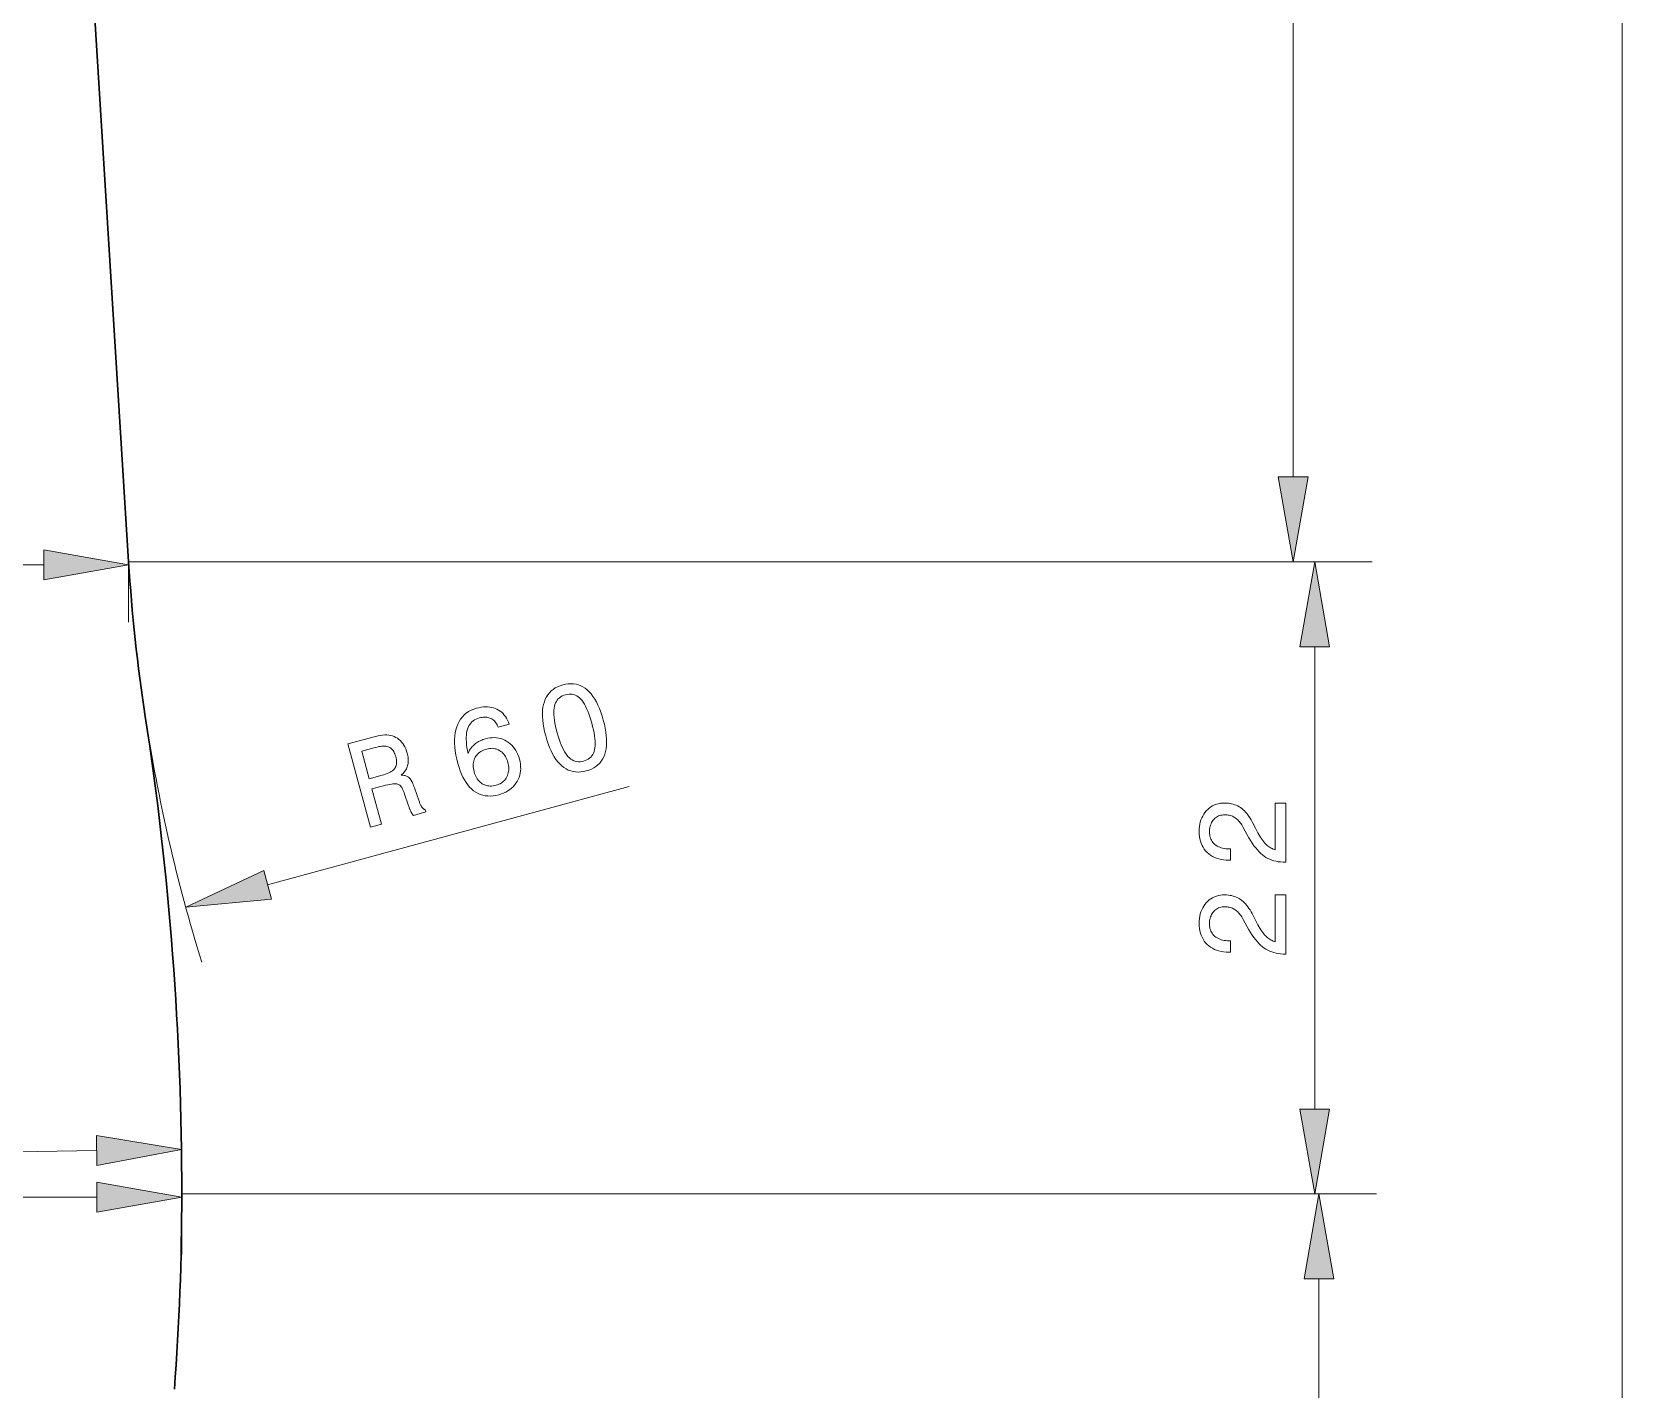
# Model space of a CAD drawing. Extents: x 0 to 297, y 0 to 529.
# Drawn here: x 166.2 to 221.5, y 275.4 to 322.7 of the extents above; entities that cross this region are included whole.
import ezdxf

# ---------------------------------------------------------------- set-up
doc = ezdxf.new("R2010")
doc.units = 0

msp = doc.modelspace()

# ---------------------------------------------------------------- linework, layer by layer
at = {"color": 7, "lineweight": 13}
for p, q in [((210.087, 307.185), (210.087, 359.276)), ((221.538, 143.185), (221.538, 359.276)), ((141.016, 304.129), (166.607, 304.129)), ((169.561, 304.23), (212.837, 304.23)), ((169.561, 304.23), (212.087, 304.23)), ((168.446, 283.739), (144.207, 283.395)), ((139.166, 282.121), (168.457, 282.121)), ((171.411, 282.23), (212.987, 282.23)), ((171.411, 282.23), (212.837, 282.23)), ((210.987, 258.185), (210.987, 279.276))]:
    msp.add_line(p, q, dxfattribs=at)
at = {"color": 7, "lineweight": 30}
msp.add_line((166.261, 357.23), (169.561, 304.23), dxfattribs=at)
at = {"color": 7, "lineweight": 13, "ltscale": 0.052546}
msp.add_line((169.561, 304.23), (169.561, 302.129), dxfattribs=at)
at = {"color": 7, "lineweight": 13, "ltscale": 0.402279}
msp.add_line((210.837, 285.185), (210.837, 301.276), dxfattribs=at)
at = {"color": 7, "lineweight": 13, "ltscale": 0.326006}
msp.add_line((174.399, 292.99), (186.982, 296.412), dxfattribs=at)
at = {"color": 7, "lineweight": 13, "ltscale": 0.052727}
msp.add_line((171.411, 282.23), (171.411, 280.121), dxfattribs=at)
at = {"color": 7, "lineweight": 13}
for points in [[(209.566, 307.185), (210.087, 304.23), (210.608, 307.185)], [(166.607, 303.608), (169.561, 304.129), (166.607, 304.65)], [(211.358, 301.276), (210.837, 304.23), (210.316, 301.276)], [(184.076, 298.175), (184.04, 298.319), (184.011, 298.457), (183.988, 298.59), (183.973, 298.717), (183.965, 298.839), (183.963, 298.955), (183.969, 299.065), (183.982, 299.17), (184.002, 299.269), (184.029, 299.362), (184.063, 299.45), (184.103, 299.531), (184.15, 299.605), (184.204, 299.674), (184.265, 299.735), (184.333, 299.791), (184.407, 299.84), (184.488, 299.883), (184.576, 299.919), (184.671, 299.949), (184.769, 299.971), (184.863, 299.985), (184.955, 299.989), (185.045, 299.985), (185.131, 299.972), (185.215, 299.949), (185.296, 299.918), (185.374, 299.878), (185.449, 299.829), (185.522, 299.772), (185.592, 299.705), (185.659, 299.63), (185.722, 299.546), (185.783, 299.454), (185.84, 299.353), (185.894, 299.243), (185.945, 299.125), (185.993, 298.999), (186.038, 298.863), (186.08, 298.719), (186.117, 298.575), (186.146, 298.436), (186.169, 298.303), (186.185, 298.175), (186.193, 298.054), (186.195, 297.938), (186.189, 297.828), (186.177, 297.724), (186.157, 297.626), (186.131, 297.534), (186.097, 297.447), (186.057, 297.367), (186.009, 297.294), (185.955, 297.226), (185.894, 297.165), (185.826, 297.11), (185.752, 297.061), (185.67, 297.018), (185.581, 296.982), (185.486, 296.952), (185.389, 296.93), (185.295, 296.917), (185.203, 296.912), (185.115, 296.916), (185.028, 296.93), (184.945, 296.952), (184.863, 296.983), (184.785, 297.023), (184.709, 297.072), (184.636, 297.129), (184.566, 297.196), (184.498, 297.271), (184.434, 297.354), (184.374, 297.446), (184.316, 297.546), (184.262, 297.655), (184.211, 297.772), (184.163, 297.898), (184.118, 298.032)], [(184.475, 298.283), (184.508, 298.167), (184.543, 298.058), (184.578, 297.957), (184.615, 297.862), (184.653, 297.775), (184.692, 297.695), (184.732, 297.622), (184.773, 297.557), (184.816, 297.498), (184.86, 297.447), (184.905, 297.403), (184.952, 297.365), (185.001, 297.333), (185.052, 297.308), (185.104, 297.29), (185.158, 297.278), (185.214, 297.272), (185.272, 297.273), (185.332, 297.28), (185.393, 297.294), (185.453, 297.313), (185.509, 297.337), (185.559, 297.366), (185.604, 297.399), (185.645, 297.436), (185.681, 297.478), (185.712, 297.525), (185.738, 297.576), (185.759, 297.632), (185.775, 297.693), (185.786, 297.758), (185.793, 297.83), (185.795, 297.907), (185.793, 297.99), (185.785, 298.079), (185.774, 298.174), (185.757, 298.274), (185.736, 298.38), (185.71, 298.493), (185.679, 298.611), (185.646, 298.728), (185.611, 298.838), (185.576, 298.941), (185.539, 299.036), (185.501, 299.124), (185.462, 299.205), (185.423, 299.278), (185.382, 299.343), (185.34, 299.402), (185.297, 299.452), (185.252, 299.496), (185.205, 299.534), (185.157, 299.565), (185.107, 299.59), (185.055, 299.608), (185.001, 299.62), (184.945, 299.625), (184.887, 299.624), (184.827, 299.617), (184.765, 299.603), (184.705, 299.584), (184.65, 299.56), (184.6, 299.531), (184.555, 299.498), (184.514, 299.46), (184.478, 299.417), (184.447, 299.37), (184.421, 299.318), (184.399, 299.262), (184.383, 299.201), (184.371, 299.134), (184.364, 299.062), (184.361, 298.985), (184.364, 298.901), (184.37, 298.812), (184.382, 298.718), (184.398, 298.618), (184.419, 298.512), (184.445, 298.4)], [(182.804, 298.58), (182.421, 298.476), (182.404, 298.519), (182.385, 298.559), (182.364, 298.596), (182.341, 298.63), (182.317, 298.662), (182.291, 298.69), (182.263, 298.716), (182.234, 298.74), (182.203, 298.76), (182.171, 298.778), (182.137, 298.793), (182.102, 298.805), (182.065, 298.815), (182.027, 298.821), (181.987, 298.824), (181.947, 298.825), (181.905, 298.822), (181.861, 298.817), (181.816, 298.808), (181.77, 298.797), (181.709, 298.778), (181.652, 298.754), (181.6, 298.726), (181.552, 298.693), (181.508, 298.656), (181.468, 298.614), (181.434, 298.569), (181.403, 298.518), (181.377, 298.464), (181.355, 298.405), (181.337, 298.341), (181.324, 298.273), (181.315, 298.2), (181.311, 298.123), (181.31, 298.041), (181.314, 297.954), (181.322, 297.863), (181.335, 297.767), (181.351, 297.667), (181.372, 297.562), (181.389, 297.599), (181.407, 297.635), (181.427, 297.67), (181.448, 297.704), (181.47, 297.736), (181.494, 297.768), (181.52, 297.798), (181.547, 297.827), (181.576, 297.854), (181.606, 297.881), (181.637, 297.906), (181.67, 297.93), (181.704, 297.952), (181.739, 297.973), (181.775, 297.992), (181.813, 298.011), (181.852, 298.027), (181.893, 298.043), (181.934, 298.057), (181.977, 298.069), (182.058, 298.088), (182.138, 298.102), (182.216, 298.109), (182.293, 298.11), (182.367, 298.104), (182.44, 298.093), (182.512, 298.076), (182.581, 298.052), (182.65, 298.023), (182.716, 297.987), (182.779, 297.946), (182.839, 297.9), (182.894, 297.849), (182.945, 297.794), (182.991, 297.734), (183.034, 297.669), (183.072, 297.599), (183.106, 297.525), (183.136, 297.446), (183.161, 297.362), (183.182, 297.277), (183.196, 297.193), (183.203, 297.111), (183.205, 297.031), (183.2, 296.953), (183.188, 296.876), (183.171, 296.801), (183.147, 296.728), (183.117, 296.657), (183.08, 296.587), (183.038, 296.521), (182.991, 296.459), (182.94, 296.401), (182.883, 296.348), (182.822, 296.3), (182.755, 296.256), (182.684, 296.216), (182.609, 296.181), (182.528, 296.151), (182.443, 296.124), (182.342, 296.101), (182.245, 296.086), (182.15, 296.079), (182.058, 296.081), (181.97, 296.09), (181.883, 296.109), (181.8, 296.135), (181.72, 296.17), (181.642, 296.213), (181.568, 296.265), (181.496, 296.324), (181.429, 296.391), (181.365, 296.466), (181.304, 296.549), (181.248, 296.639), (181.195, 296.737), (181.146, 296.843), (181.101, 296.956), (181.059, 297.077), (181.021, 297.206), (180.983, 297.359), (180.952, 297.506), (180.929, 297.648), (180.913, 297.784), (180.906, 297.915), (180.905, 298.041), (180.913, 298.16), (180.928, 298.275), (180.951, 298.384), (180.982, 298.488), (181.02, 298.585), (181.064, 298.675), (181.116, 298.758), (181.175, 298.833), (181.24, 298.901), (181.313, 298.962), (181.392, 299.016), (181.479, 299.062), (181.572, 299.101), (181.672, 299.133), (181.754, 299.153), (181.833, 299.168), (181.91, 299.178), (181.984, 299.182), (182.056, 299.181), (182.126, 299.176), (182.193, 299.165), (182.258, 299.149), (182.321, 299.127), (182.381, 299.101), (182.439, 299.07), (182.493, 299.034), (182.544, 298.993), (182.591, 298.948), (182.635, 298.898), (182.676, 298.844), (182.713, 298.785), (182.746, 298.721), (182.777, 298.653)], [(177.976, 295), (177.19, 297.89), (178.156, 298.153), (178.24, 298.174), (178.321, 298.189), (178.4, 298.199), (178.475, 298.203), (178.547, 298.203), (178.616, 298.197), (178.683, 298.185), (178.746, 298.169), (178.807, 298.147), (178.865, 298.12), (178.919, 298.087), (178.97, 298.05), (179.018, 298.007), (179.062, 297.959), (179.103, 297.907), (179.14, 297.849), (179.174, 297.786), (179.205, 297.718), (179.232, 297.645), (179.255, 297.567), (179.267, 297.52), (179.276, 297.474), (179.284, 297.428), (179.288, 297.384), (179.291, 297.341), (179.291, 297.298), (179.289, 297.257), (179.284, 297.216), (179.277, 297.177), (179.268, 297.138), (179.257, 297.1), (179.243, 297.064), (179.227, 297.028), (179.208, 296.993), (179.188, 296.96), (179.165, 296.927), (179.14, 296.896), (179.112, 296.866), (179.083, 296.836), (179.051, 296.808), (179.085, 296.806), (179.117, 296.802), (179.147, 296.797), (179.177, 296.79), (179.204, 296.782), (179.231, 296.772), (179.255, 296.76), (179.279, 296.746), (179.301, 296.731), (179.321, 296.714), (179.341, 296.695), (179.36, 296.672), (179.379, 296.646), (179.398, 296.616), (179.418, 296.582), (179.436, 296.546), (179.455, 296.505), (179.474, 296.461), (179.492, 296.414), (179.511, 296.363), (179.669, 295.901), (179.679, 295.872), (179.689, 295.845), (179.7, 295.819), (179.71, 295.795), (179.72, 295.773), (179.729, 295.752), (179.739, 295.734), (179.749, 295.717), (179.759, 295.701), (179.768, 295.688), (179.778, 295.676), (179.788, 295.664), (179.799, 295.654), (179.81, 295.644), (179.822, 295.635), (179.834, 295.627), (179.847, 295.62), (179.86, 295.614), (179.873, 295.609), (179.887, 295.604), (179.909, 295.525), (179.471, 295.406), (179.463, 295.414), (179.455, 295.424), (179.446, 295.434), (179.438, 295.445), (179.43, 295.458), (179.421, 295.471), (179.412, 295.485), (179.404, 295.5), (179.395, 295.517), (179.386, 295.534), (179.378, 295.552), (179.369, 295.572), (179.359, 295.593), (179.35, 295.615), (179.34, 295.639), (179.33, 295.664), (179.32, 295.691), (179.31, 295.719), (179.3, 295.748), (179.289, 295.778), (179.167, 296.147), (179.148, 296.201), (179.129, 296.25), (179.109, 296.294), (179.088, 296.335), (179.067, 296.37), (179.045, 296.402), (179.022, 296.429), (178.999, 296.452), (178.975, 296.47), (178.951, 296.484), (178.924, 296.494), (178.891, 296.5), (178.852, 296.504), (178.808, 296.504), (178.759, 296.5), (178.704, 296.494), (178.643, 296.483), (178.577, 296.47), (178.505, 296.453), (178.427, 296.433), (178.031, 296.325), (178.363, 295.105)], [(178.145, 297.77), (177.673, 297.641), (177.935, 296.679), (178.38, 296.8), (178.446, 296.819), (178.506, 296.84), (178.563, 296.861), (178.614, 296.883), (178.661, 296.907), (178.703, 296.931), (178.74, 296.957), (178.773, 296.984), (178.8, 297.012), (178.824, 297.041), (178.843, 297.072), (178.858, 297.105), (178.87, 297.14), (178.879, 297.178), (178.884, 297.218), (178.885, 297.26), (178.883, 297.304), (178.878, 297.35), (178.869, 297.399), (178.857, 297.45), (178.842, 297.499), (178.825, 297.545), (178.806, 297.587), (178.786, 297.626), (178.764, 297.661), (178.74, 297.692), (178.714, 297.72), (178.686, 297.744), (178.656, 297.764), (178.625, 297.781), (178.591, 297.795), (178.553, 297.805), (178.513, 297.812), (178.47, 297.815), (178.423, 297.816), (178.374, 297.813), (178.321, 297.807), (178.266, 297.798), (178.207, 297.785)], [(182.76, 297.248), (182.743, 297.303), (182.724, 297.355), (182.702, 297.404), (182.678, 297.45), (182.651, 297.492), (182.622, 297.531), (182.59, 297.568), (182.556, 297.601), (182.519, 297.631), (182.48, 297.657), (182.439, 297.681), (182.397, 297.7), (182.354, 297.716), (182.31, 297.727), (182.265, 297.735), (182.218, 297.739), (182.171, 297.738), (182.123, 297.734), (182.074, 297.726), (182.023, 297.715), (181.968, 297.698), (181.916, 297.678), (181.868, 297.656), (181.822, 297.631), (181.781, 297.604), (181.742, 297.574), (181.707, 297.541), (181.675, 297.505), (181.647, 297.467), (181.622, 297.426), (181.601, 297.383), (181.583, 297.339), (181.57, 297.293), (181.56, 297.245), (181.555, 297.196), (181.553, 297.145), (181.555, 297.092), (181.561, 297.038), (181.571, 296.982), (181.585, 296.925), (181.602, 296.868), (181.622, 296.815), (181.644, 296.765), (181.668, 296.718), (181.696, 296.675), (181.725, 296.634), (181.758, 296.597), (181.793, 296.564), (181.83, 296.533), (181.87, 296.506), (181.912, 296.483), (181.955, 296.463), (182, 296.448), (182.046, 296.437), (182.093, 296.429), (182.141, 296.426), (182.191, 296.427), (182.242, 296.431), (182.295, 296.44), (182.349, 296.453), (182.399, 296.469), (182.447, 296.487), (182.492, 296.509), (182.534, 296.533), (182.573, 296.561), (182.609, 296.592), (182.642, 296.625), (182.672, 296.662), (182.699, 296.701), (182.723, 296.744), (182.744, 296.788), (182.761, 296.834), (182.774, 296.882), (182.784, 296.93), (182.789, 296.98), (182.791, 297.031), (182.789, 297.083), (182.783, 297.137), (182.773, 297.192)], [(209.837, 293.776), (209.824, 293.776), (209.737, 293.778), (209.652, 293.784), (209.57, 293.794), (209.492, 293.809), (209.416, 293.827), (209.343, 293.85), (209.273, 293.877), (209.206, 293.908), (209.142, 293.943), (209.081, 293.982), (209.021, 294.027), (208.962, 294.078), (208.902, 294.136), (208.843, 294.201), (208.784, 294.272), (208.725, 294.35), (208.666, 294.435), (208.607, 294.526), (208.548, 294.624), (208.49, 294.729), (208.35, 294.984), (208.325, 295.029), (208.299, 295.071), (208.273, 295.11), (208.246, 295.148), (208.218, 295.182), (208.19, 295.215), (208.161, 295.245), (208.132, 295.272), (208.102, 295.297), (208.071, 295.319), (208.04, 295.339), (208.007, 295.357), (207.973, 295.373), (207.939, 295.386), (207.903, 295.398), (207.866, 295.408), (207.828, 295.415), (207.789, 295.42), (207.749, 295.423), (207.707, 295.424), (207.661, 295.423), (207.616, 295.418), (207.573, 295.41), (207.531, 295.398), (207.492, 295.384), (207.455, 295.366), (207.419, 295.344), (207.385, 295.32), (207.353, 295.292), (207.323, 295.261), (207.295, 295.227), (207.27, 295.191), (207.248, 295.153), (207.229, 295.113), (207.213, 295.07), (207.2, 295.025), (207.189, 294.978), (207.182, 294.929), (207.178, 294.877), (207.176, 294.824), (207.178, 294.77), (207.184, 294.719), (207.193, 294.671), (207.206, 294.624), (207.223, 294.58), (207.243, 294.539), (207.267, 294.499), (207.295, 294.462), (207.326, 294.427), (207.362, 294.395), (207.4, 294.365), (207.441, 294.338), (207.486, 294.314), (207.532, 294.294), (207.582, 294.277), (207.634, 294.263), (207.69, 294.252), (207.748, 294.244), (207.808, 294.239), (207.872, 294.237), (207.908, 294.237), (207.908, 293.845), (207.847, 293.845), (207.754, 293.848), (207.665, 293.856), (207.58, 293.87), (207.499, 293.889), (207.421, 293.913), (207.348, 293.943), (207.279, 293.978), (207.214, 294.018), (207.152, 294.064), (207.095, 294.115), (207.042, 294.171), (206.995, 294.231), (206.954, 294.294), (206.918, 294.362), (206.887, 294.433), (206.862, 294.508), (206.843, 294.587), (206.829, 294.67), (206.821, 294.756), (206.818, 294.847), (206.82, 294.934), (206.828, 295.017), (206.84, 295.097), (206.857, 295.174), (206.879, 295.247), (206.907, 295.317), (206.939, 295.383), (206.976, 295.447), (207.018, 295.506), (207.064, 295.562), (207.115, 295.614), (207.169, 295.661), (207.226, 295.702), (207.286, 295.737), (207.35, 295.767), (207.416, 295.792), (207.485, 295.811), (207.558, 295.825), (207.633, 295.833), (207.712, 295.836), (207.773, 295.834), (207.833, 295.829), (207.891, 295.821), (207.947, 295.81), (208.002, 295.795), (208.056, 295.778), (208.108, 295.757), (208.158, 295.733), (208.207, 295.706), (208.254, 295.675), (208.3, 295.642), (208.345, 295.604), (208.389, 295.564), (208.431, 295.52), (208.472, 295.473), (208.512, 295.422), (208.55, 295.368), (208.587, 295.311), (208.623, 295.25), (208.658, 295.186), (208.787, 294.933), (208.824, 294.863), (208.86, 294.797), (208.896, 294.735), (208.931, 294.677), (208.965, 294.624), (208.999, 294.574), (209.032, 294.528), (209.064, 294.487), (209.096, 294.449), (209.126, 294.416), (209.157, 294.385), (209.188, 294.357), (209.221, 294.331), (209.253, 294.307), (209.287, 294.285), (209.321, 294.266), (209.356, 294.248), (209.392, 294.232), (209.428, 294.219), (209.466, 294.208), (209.466, 295.836), (209.837, 295.836)], [(174.262, 293.493), (171.548, 292.215), (174.535, 292.488)], [(209.837, 290.578), (209.824, 290.578), (209.737, 290.58), (209.652, 290.586), (209.57, 290.596), (209.492, 290.611), (209.416, 290.629), (209.343, 290.652), (209.273, 290.679), (209.206, 290.71), (209.142, 290.745), (209.081, 290.784), (209.021, 290.829), (208.962, 290.88), (208.902, 290.938), (208.843, 291.003), (208.784, 291.074), (208.725, 291.152), (208.666, 291.237), (208.607, 291.328), (208.548, 291.426), (208.49, 291.531), (208.35, 291.786), (208.325, 291.83), (208.299, 291.873), (208.273, 291.912), (208.246, 291.95), (208.218, 291.984), (208.19, 292.017), (208.161, 292.046), (208.132, 292.074), (208.102, 292.099), (208.071, 292.121), (208.04, 292.141), (208.007, 292.159), (207.973, 292.175), (207.939, 292.188), (207.903, 292.2), (207.866, 292.209), (207.828, 292.217), (207.789, 292.222), (207.749, 292.225), (207.707, 292.226), (207.661, 292.225), (207.616, 292.22), (207.573, 292.212), (207.531, 292.2), (207.492, 292.185), (207.455, 292.167), (207.419, 292.146), (207.385, 292.122), (207.353, 292.094), (207.323, 292.063), (207.295, 292.029), (207.27, 291.993), (207.248, 291.955), (207.229, 291.914), (207.213, 291.872), (207.2, 291.827), (207.189, 291.78), (207.182, 291.731), (207.178, 291.679), (207.176, 291.625), (207.178, 291.572), (207.184, 291.521), (207.193, 291.473), (207.206, 291.426), (207.223, 291.382), (207.243, 291.34), (207.267, 291.301), (207.295, 291.264), (207.326, 291.229), (207.362, 291.196), (207.4, 291.167), (207.441, 291.14), (207.486, 291.116), (207.532, 291.096), (207.582, 291.079), (207.634, 291.064), (207.69, 291.053), (207.748, 291.046), (207.808, 291.041), (207.872, 291.039), (207.908, 291.039), (207.908, 290.647), (207.847, 290.647), (207.754, 290.65), (207.665, 290.658), (207.58, 290.671), (207.499, 290.69), (207.421, 290.715), (207.348, 290.744), (207.279, 290.779), (207.214, 290.82), (207.152, 290.866), (207.095, 290.917), (207.042, 290.973), (206.995, 291.033), (206.954, 291.096), (206.918, 291.164), (206.887, 291.235), (206.862, 291.31), (206.843, 291.389), (206.829, 291.472), (206.821, 291.558), (206.818, 291.649), (206.82, 291.735), (206.828, 291.819), (206.84, 291.899), (206.857, 291.976), (206.879, 292.049), (206.907, 292.119), (206.939, 292.185), (206.976, 292.248), (207.018, 292.308), (207.064, 292.364), (207.115, 292.416), (207.169, 292.463), (207.226, 292.504), (207.286, 292.539), (207.35, 292.569), (207.416, 292.594), (207.485, 292.613), (207.558, 292.626), (207.633, 292.635), (207.712, 292.637), (207.773, 292.636), (207.833, 292.631), (207.891, 292.623), (207.947, 292.612), (208.002, 292.597), (208.056, 292.58), (208.108, 292.559), (208.158, 292.535), (208.207, 292.508), (208.254, 292.477), (208.3, 292.443), (208.345, 292.406), (208.389, 292.366), (208.431, 292.322), (208.472, 292.275), (208.512, 292.224), (208.55, 292.17), (208.587, 292.113), (208.623, 292.052), (208.658, 291.988), (208.787, 291.735), (208.824, 291.665), (208.86, 291.599), (208.896, 291.537), (208.931, 291.479), (208.965, 291.425), (208.999, 291.376), (209.032, 291.33), (209.064, 291.288), (209.096, 291.251), (209.126, 291.217), (209.157, 291.187), (209.188, 291.159), (209.221, 291.133), (209.253, 291.109), (209.287, 291.087), (209.321, 291.067), (209.356, 291.05), (209.392, 291.034), (209.428, 291.021), (209.466, 291.01), (209.466, 292.637), (209.837, 292.637)], [(210.316, 285.185), (210.837, 282.23), (211.358, 285.185)], [(168.454, 283.218), (171.4, 283.781), (168.439, 284.26)], [(168.457, 281.6), (171.411, 282.121), (168.457, 282.642)], [(211.508, 279.276), (210.987, 282.23), (210.466, 279.276)]]:
    msp.add_lwpolyline(points, close=True, dxfattribs=at)
at = {"color": 7, "lineweight": 30}
for centre, radius, start, end in [((229.445, 307.959), 60, 183.56287, 188.73915), ((62.073, 282.23), 109.338, 0, 8.73915), ((81.411, 282.23), 90, 355.67126, 0)]:
    msp.add_arc(centre, radius, start, end, dxfattribs=at)
at = {"color": 7, "lineweight": 13}
msp.add_arc((229.445, 307.959), 60, 188.73915, 197.1222, dxfattribs=at)
for points in [[(209.566, 307.185), (210.087, 304.23), (209.566, 307.185), (210.608, 307.185)], [(166.607, 303.608), (169.561, 304.129), (166.607, 303.608), (166.607, 304.65)], [(211.358, 301.276), (210.837, 304.23), (211.358, 301.276), (210.316, 301.276)], [(174.262, 293.493), (171.548, 292.215), (174.262, 293.493), (174.535, 292.488)], [(210.316, 285.185), (210.837, 282.23), (210.316, 285.185), (211.358, 285.185)], [(168.454, 283.218), (171.4, 283.781), (168.454, 283.218), (168.439, 284.26)], [(168.457, 281.6), (171.411, 282.121), (168.457, 281.6), (168.457, 282.642)], [(211.508, 279.276), (210.987, 282.23), (211.508, 279.276), (210.466, 279.276)]]:
    msp.add_solid(points, dxfattribs=at)

doc.saveas('drawing.dxf')
